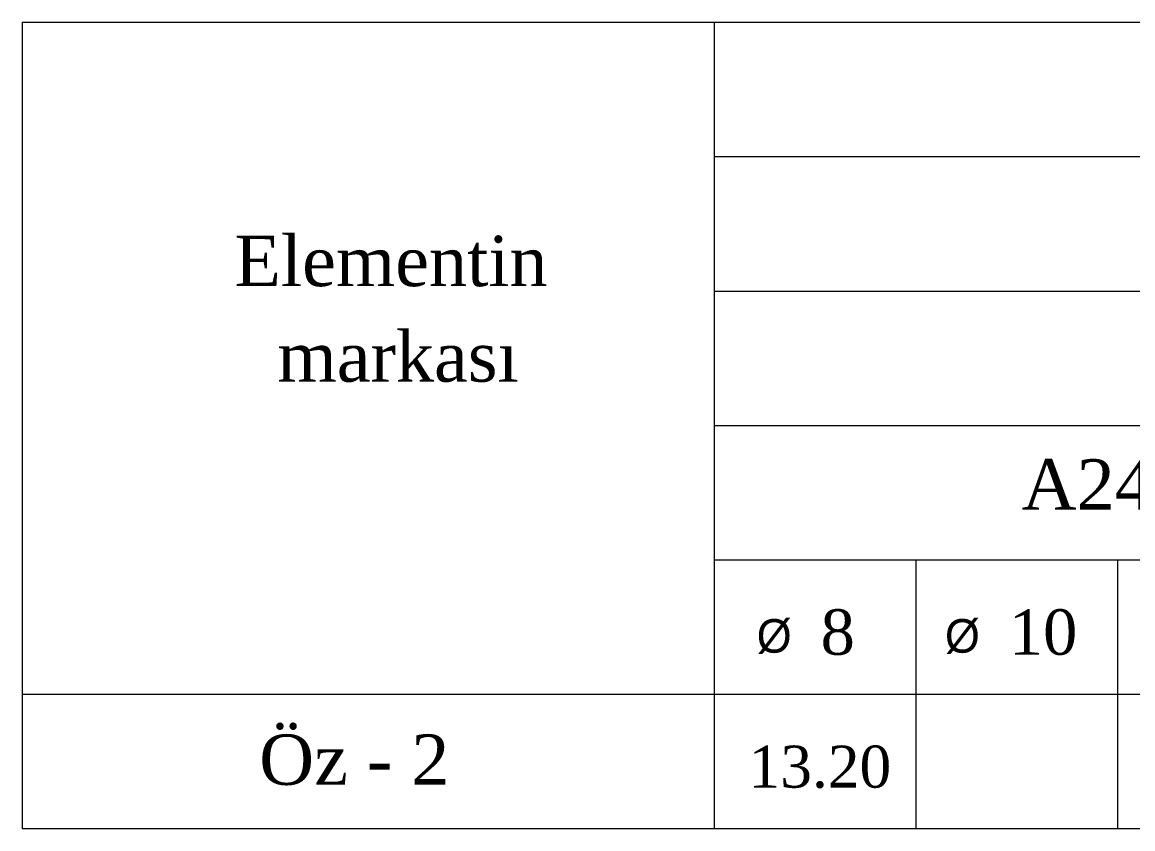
# Model space of a CAD drawing. Header units: millimetres. Extents: x -149347 to 251215, y -2929184 to -2541447.
# Drawn here: x -4834 to 1741, y -2764639 to -2759865 of the extents above; entities that cross this region are included whole.
import ezdxf
from ezdxf.enums import TextEntityAlignment as Align

# ---------------------------------------------------------------- set-up
doc = ezdxf.new("R2010")
doc.units = ezdxf.units.MM
doc.layers.add('cedvel  0.09', color=7, linetype='Continuous', lineweight=13)
doc.styles.add('style5', font='times.ttf', dxfattribs={"height": 400})
doc.styles.add('Times New  Roman', font='times.ttf')

msp = doc.modelspace()

# ---------------------------------------------------------------- linework, layer by layer
at = {"layer": 'cedvel  0.09', "lineweight": 20}
for p, q in [((-4833.73631, -2759865.53986), (13583.9816, -2759865.33734)), ((-4833.73631, -2759865.53986), (13583.9816, -2759865.33734)), ((-4833.73631, -2759865.53986), (-4833.73631, -2764639.46653)), ((-4833.73631, -2759865.53986), (-4833.73631, -2764639.46653)), ((-736.5833, -2759865.53986), (-736.5833, -2764639.46653)), ((-736.5833, -2759865.53986), (-736.5833, -2764639.46653)), ((-736.5833, -2760661.1268), (11403.2217, -2760660.92428)), ((-736.5833, -2760661.1268), (11403.2217, -2760660.92428)), ((-736.5833, -2761456.71373), (11403.2217, -2761456.51122)), ((-736.5833, -2761456.71373), (11403.2217, -2761456.51122)), ((-736.5833, -2762252.30067), (11403.2217, -2762252.09815)), ((-736.5833, -2762252.30067), (11403.2217, -2762252.09815)), ((-736.5833, -2763047.88761), (11403.2217, -2763047.68509)), ((-736.5833, -2763047.88761), (11403.2217, -2763047.68509)), ((456.79711, -2763047.88761), (456.79711, -2764639.46653)), ((456.79711, -2763047.88761), (456.79711, -2764639.46653)), ((1650.17752, -2763047.88761), (1650.17752, -2764639.46653)), ((1650.17752, -2763047.88761), (1650.17752, -2764639.46653)), ((13583.9816, -2763843.67707), (-4833.73631, -2763843.87959)), ((13583.9816, -2763843.67707), (-4833.73631, -2763843.87959)), ((13583.9816, -2764639.26401), (-4833.73631, -2764639.46653)), ((13583.9816, -2764639.26401), (-4833.73631, -2764639.46653))]:
    msp.add_line(p, q, dxfattribs=at)

# ---------------------------------------------------------------- texts
at = {"color": 7, "lineweight": 5, "ltscale": 15, "style": 'Times New  Roman'}
for s, p in [('Elementin', (-3577.72431, -2761427.44524)), ('Elementin', (-3577.72431, -2761427.44524)), ('markası', (-3322.61831, -2761993.04166)), ('markası', (-3322.61831, -2761993.04166))]:
    msp.add_text(s, height=298.665696, dxfattribs=at).set_placement(p)
at = {"layer": 'cedvel  0.09', "lineweight": 20, "style": 'style5'}
for s, height, p in [('A240', 298.345102, (1083.18672, -2762750.42609)), ('Öz - 2', 298.345102, (-3430.98566, -2764379.05969)), ('13.20', 248.620918, (-533.96684, -2764395.83769))]:
    msp.add_text(s, height=height, dxfattribs=at).set_placement(p)
for s, height, p in [('8', 268.51059, (-107.25925, -2763474.92836)), ('8', 268.51059, (-107.25925, -2763474.92836)), ('10', 268.510592, (1006.89624, -2763474.92836)), ('10', 268.510592, (1006.89624, -2763474.92836))]:
    msp.add_text(s, height=height, dxfattribs=at).set_placement(p, align=Align.MIDDLE_LEFT)
at = {"layer": 'cedvel  0.09', "lineweight": 20, "char_height": 198.8967347, "width": 6776.2560226, "attachment_point": 1, "style": 'style5'}
for insert in [(-485.4105, -2763398.40536), (-485.4105, -2763398.40536), (628.74499, -2763398.40536), (628.74499, -2763398.40536)]:
    msp.add_mtext('{\\fVrinda|b0|i0|c0|p2;%%C}', dxfattribs=dict(at, insert=insert))

doc.saveas('drawing.dxf')
